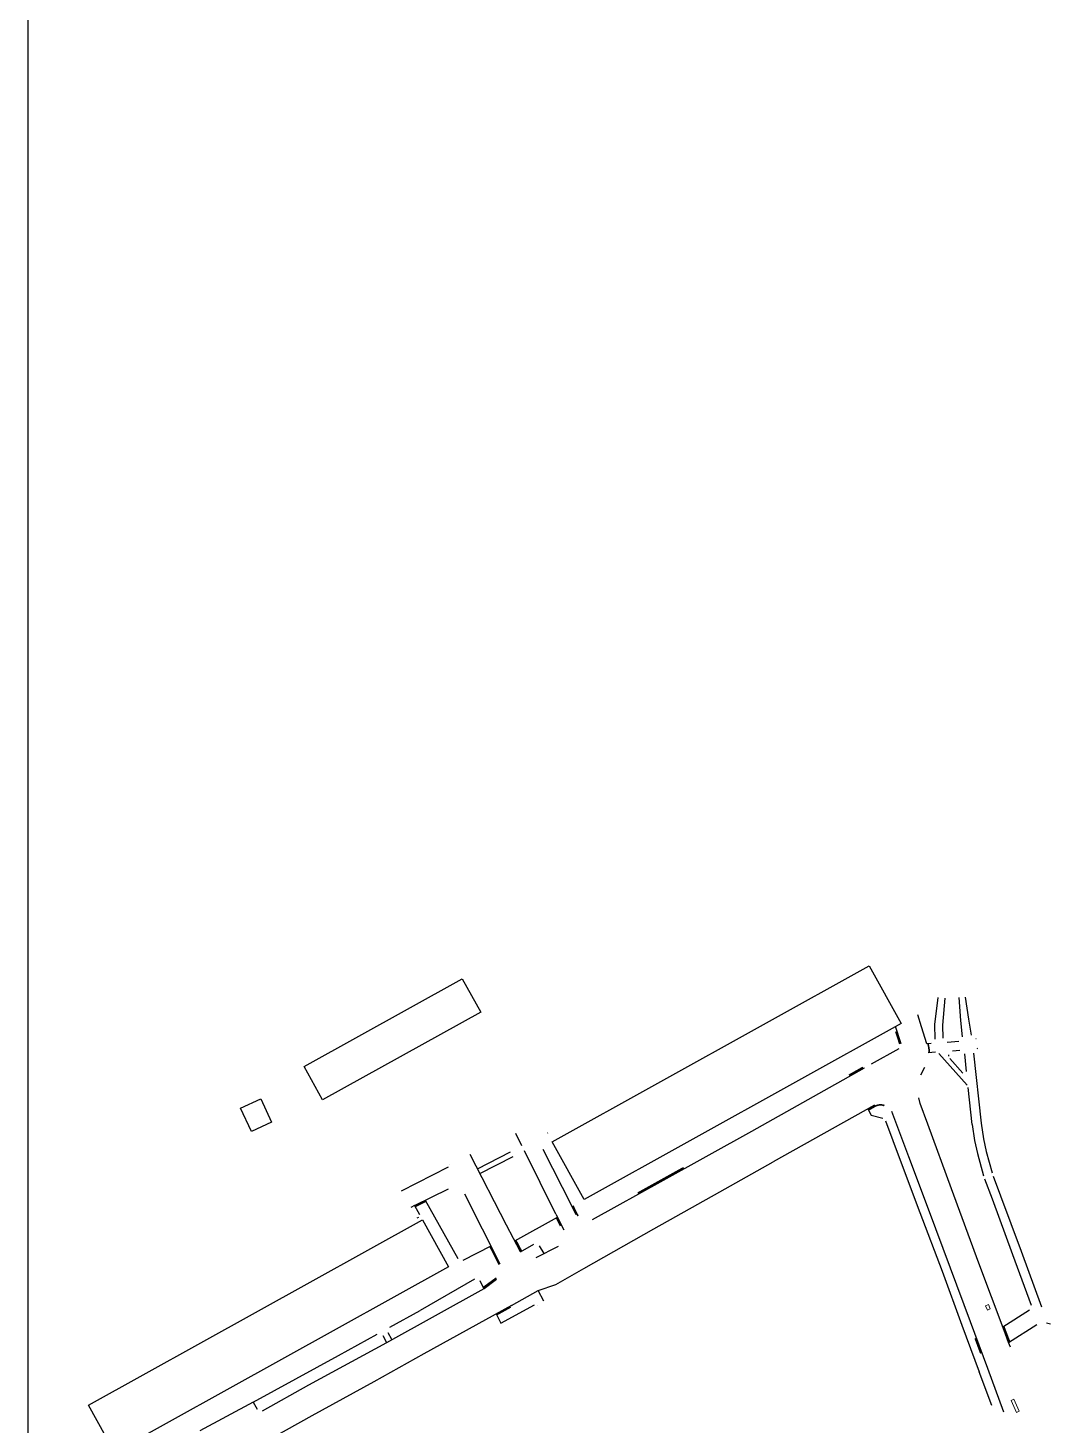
# Model space of a CAD drawing. Header units: metres. Extents: x 376 to 894, y 14078 to 15017.
# Drawn here: x 376.3 to 630.8, y 14257.8 to 14604 of the extents above; entities that cross this region are included whole.
import ezdxf

# ---------------------------------------------------------------- set-up
doc = ezdxf.new("R2010")
doc.units = ezdxf.units.M
for name, color, linetype in [('BOUNDARY', 7, 'Continuous'), ('BUILDING', 7, 'Continuous'), ('CURB', 7, 'Continuous'), ('SEWER', 7, 'Continuous'), ('WATER_PIPELINE', 7, 'Continuous')]:
    doc.layers.add(name, color=color, linetype=linetype)

msp = doc.modelspace()

# ---------------------------------------------------------------- linework, layer by layer
at = {"layer": 'BOUNDARY'}
msp.add_lwpolyline([(376.33, 14077.61), (894.21, 14077.61), (894.21, 15017.4), (376.33, 15017.4)], close=True, dxfattribs=at)
at = {"layer": 'BUILDING'}
for points in [[(592.67, 14357.31), (514.13, 14313.67), (506.22, 14327.92), (584.75, 14371.55)], [(488.5, 14360.05), (449.31, 14338.4), (444.75, 14346.65), (483.94, 14368.31)], [(436.68, 14332.83), (431.7, 14330.52), (429.01, 14336.32), (433.99, 14338.63)], [(480.55, 14296.97), (397.81, 14251.05), (391.33, 14262.72), (474.08, 14308.63)]]:
    msp.add_lwpolyline(points, close=True, dxfattribs=at)
at = {"layer": 'CURB', "color": 7}
for p, q in [((601.72, 14363.73), (600.94, 14357.07)), ((603.52, 14363.57), (602.94, 14356.89)), ((607.42, 14358.01), (607, 14363.69)), ((608.49, 14363.8), (609.31, 14358.36)), ((597.74, 14356.47), (596.78, 14359.43)), ((600.94, 14357.07), (600.98, 14353.36)), ((607.86, 14354.01), (607.42, 14358.01)), ((609.31, 14358.36), (610.02, 14354.39)), ((592.63, 14352.26), (591.25, 14356.52)), ((599, 14352.26), (597.74, 14356.47)), ((602.94, 14356.89), (602.99, 14353.66)), ((585.34, 14347.25), (592.17, 14351.08)), ((600.06, 14352.35), (599, 14352.26)), ((601.17, 14350.18), (599.33, 14350.03)), ((604.07, 14352.68), (606.94, 14352.91)), ((605.4, 14350.53), (607.24, 14350.68)), ((611.14, 14353.58), (611.21, 14353.58)), ((611.58, 14351.05), (611.42, 14351.03)), ((608.98, 14342.02), (601.99, 14349.85)), ((604.49, 14349.21), (604.48, 14349.51)), ((607.93, 14345), (604.74, 14348.57)), ((608.32, 14349.79), (608.8, 14345.39)), ((610.57, 14349.93), (612.46, 14332.55)), ((555.64, 14330.6), (583.56, 14346.26)), ((583.56, 14346.26), (583.59, 14346.27)), ((597.57, 14344.54), (598.5, 14346.43)), ((610.23, 14332.25), (609.23, 14341.46)), ((586.06, 14337.04), (560.99, 14323.01)), ((597.4, 14337.48), (597.02, 14338.89)), ((599.25, 14332.32), (597.4, 14337.48)), ((588.78, 14333.18), (592.42, 14323.41)), ((594.53, 14324.2), (590.33, 14335.46)), ((505.1, 14330.15), (505.04, 14330.12)), ((533.82, 14318.45), (555.64, 14330.6)), ((605.1, 14316.35), (599.25, 14332.32)), ((610.23, 14332.25), (610.87, 14328.3)), ((612.46, 14332.55), (613.08, 14328.72)), ((503.87, 14326.16), (511.07, 14311.98)), ((610.87, 14328.3), (611.57, 14325.03)), ((613.08, 14328.72), (613.76, 14325.56)), ((592.42, 14323.41), (597.31, 14310.47)), ((599.42, 14311.26), (594.53, 14324.2)), ((611.57, 14325.03), (613.05, 14319.55)), ((613.76, 14325.56), (615.19, 14320.25)), ((468.91, 14315.81), (480.54, 14321.73)), ((480.76, 14322.38), (480.76, 14322.4)), ((615.45, 14319.46), (617.31, 14314.61)), ((472.08, 14312.18), (480.55, 14316.35)), ((516.21, 14308.67), (533.82, 14318.45)), ((611.87, 14297.85), (605.1, 14316.35)), ((613.31, 14318.76), (615.21, 14313.82)), ((472.08, 14312.18), (473.34, 14309.93)), ((474.76, 14313.5), (482.8, 14299.07)), ((493.36, 14297.67), (484.56, 14315.02)), ((615.21, 14313.82), (620.25, 14300.06)), ((617.31, 14314.61), (622.36, 14300.83)), ((473.12, 14309.23), (472.69, 14309.03)), ((507.14, 14310.06), (509.08, 14306.12)), ((511.07, 14311.98), (512.06, 14309.97)), ((597.31, 14310.47), (602.81, 14295.89)), ((604.92, 14296.68), (599.42, 14311.26)), ((484.12, 14298.67), (491.07, 14302.19)), ((498.33, 14300.73), (501.68, 14302.58)), ((502.24, 14299.31), (507.75, 14302.12)), ((503.02, 14302.22), (504.18, 14300.3)), ((620.25, 14300.06), (624.87, 14287.46)), ((622.36, 14300.83), (627.41, 14287.06)), ((602.81, 14295.89), (607.71, 14282.54)), ((609.82, 14283.32), (604.92, 14296.68)), ((618.15, 14281.17), (611.87, 14297.85)), ((465.21, 14278.25), (489.32, 14291.61)), ((486.93, 14293.94), (473.5, 14286.17)), ((489.27, 14291.59), (488.33, 14293.51)), ((489.32, 14291.61), (492.45, 14293.89)), ((465.95, 14282.02), (473.5, 14286.17)), ((493.49, 14283.04), (501.8, 14287.59)), ((502.48, 14287.39), (502.48, 14287.4)), ((624.47, 14286.28), (617.84, 14282.01)), ((607.71, 14282.54), (612.01, 14270.98)), ((614.12, 14271.76), (609.82, 14283.32)), ((619.29, 14278.19), (618.15, 14281.17)), ((619.29, 14278.19), (626.32, 14282.71)), ((628.71, 14283.09), (629.7, 14282.83)), ((445.9, 14267.73), (465.21, 14278.25)), ((453.25, 14275.04), (462.88, 14280.33)), ((464.24, 14279.94), (465.18, 14278.23)), ((466.49, 14278.96), (465.55, 14280.66)), ((619.76, 14277.04), (619.29, 14278.19)), ((432.13, 14263.42), (453.25, 14275.04)), ((615.14, 14262.58), (612.01, 14270.98)), ((618.12, 14261), (614.12, 14271.76)), ((434.48, 14261.3), (445.9, 14267.73)), ((432.13, 14263.42), (433.12, 14261.68))]:
    msp.add_line(p, q, dxfattribs=at)
at = {"layer": 'CURB', "color": 7, "ltscale": 0.025, "const_width": 0.4, "flags": 128}
for points in [[(591.33, 14355.28), (592.34, 14352.19)], [(583.21, 14346.41), (579.72, 14344.45)], [(527.42, 14315.24), (538.78, 14321.56)], [(472.21, 14311.91), (474.89, 14313.23)], [(507.27, 14309.13), (508.26, 14307.11)], [(490.8, 14302.05), (493.09, 14297.54)], [(497.21, 14303.52), (498.6, 14300.87)], [(489.1, 14291.83), (492.27, 14294.13), (492.38, 14294.21)], [(492.46, 14285.12), (495.96, 14287.06)], [(618.12, 14282.12), (619.57, 14278.3)], [(611, 14279.28), (612.4, 14275.53)]]:
    msp.add_lwpolyline(points, dxfattribs=at)
for points in [[(599.28, 14352.35, -0.070829), (599.63, 14350.04, -0.070829)], [(584.54, 14335.84), (586.2, 14336.77, -0.225176), (588.51, 14336.93, -0.225176)], [(511.34, 14312.12), (512.42, 14309.94, 0.03362), (512.66, 14309.59, 0.03362)]]:
    msp.add_lwpolyline(points, format="xyb", dxfattribs=at)
at = {"layer": 'CURB', "color": 7}
for points in [[(584.39, 14336.1), (585.26, 14334.56), (588.1, 14333.8)], [(498.71, 14326.94), (497.19, 14329.99)], [(498.37, 14300.66), (494.88, 14307.31), (485.89, 14324.82)], [(487.7, 14321.3), (495.92, 14325.51)], [(488.32, 14320.09), (496.54, 14324.31)], [(507.14, 14310.06), (499.32, 14325.73)], [(507.08, 14292.61), (514.07, 14296.56), (531.42, 14306.38), (547.73, 14315.55), (560.99, 14323.01)], [(472.08, 14312.18), (471.2, 14311.7)], [(496.94, 14303.39), (507.54, 14309.26)], [(496.15, 14287.44), (502.73, 14291.1), (507.08, 14292.61)], [(504.16, 14288.45), (502.73, 14291.1)], [(496.15, 14287.44), (474.45, 14275.41), (462, 14268.52), (446.7, 14260.06), (430.43, 14251.01), (414.46, 14242.08), (406.33, 14237.35)], [(492.33, 14285.32), (493.49, 14283.04)], [(432.13, 14263.42), (418.89, 14256.31)]]:
    msp.add_lwpolyline(points, dxfattribs=at)
at = {"layer": 'SEWER', "color": 252, "linetype": 'Continuous', "lineweight": 9, "flags": 128}
msp.add_lwpolyline([(614.28, 14287.61), (614.71, 14286.55), (614.03, 14286.24), (613.6, 14287.29), (614.28, 14287.61)], dxfattribs=at)
at = {"layer": 'WATER_PIPELINE', "color": 252, "linetype": 'Continuous', "lineweight": 9, "flags": 128}
msp.add_lwpolyline([(621.91, 14261.22), (621.23, 14260.92), (619.89, 14263.89), (620.56, 14264.19), (621.91, 14261.22)], dxfattribs=at)

doc.saveas('drawing.dxf')
